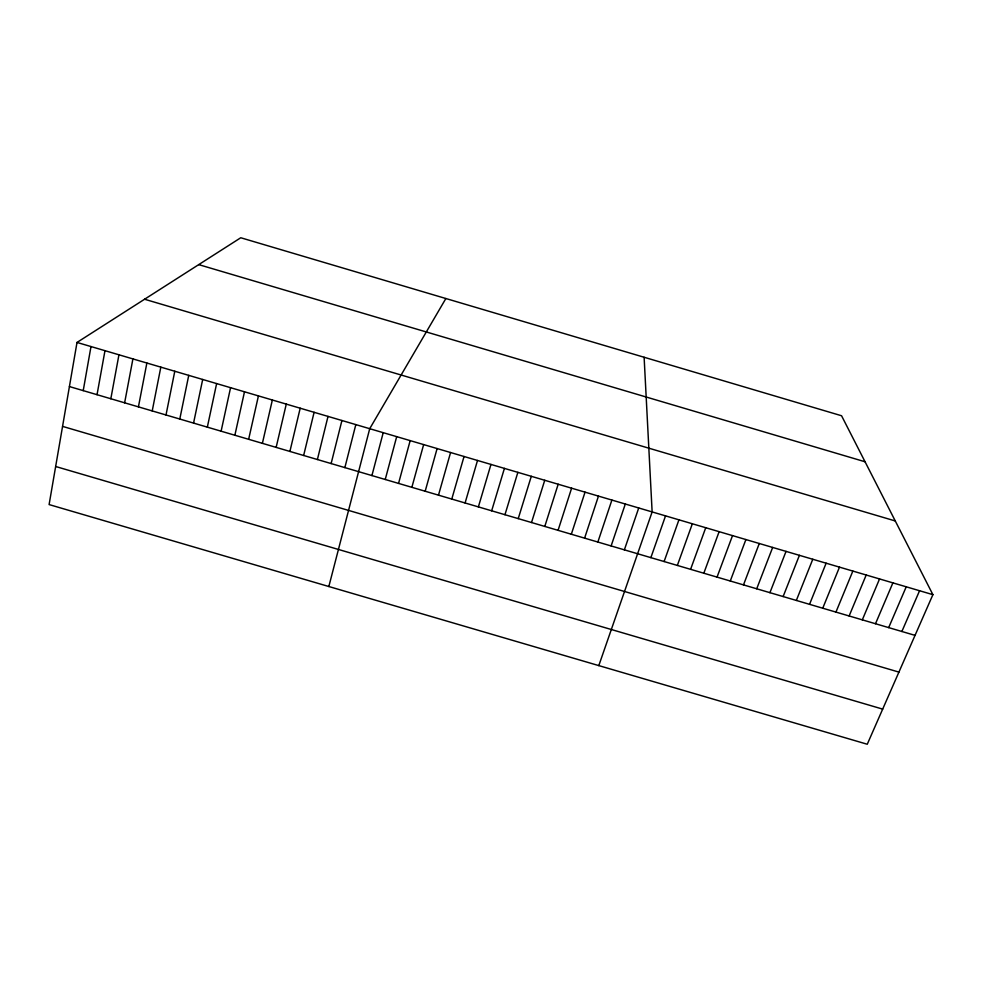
<?xml version="1.0" encoding="UTF-8"?>
<svg xmlns="http://www.w3.org/2000/svg" width="982" height="982" viewBox="0 0 982 982"><rect width="100%" height="100%" fill="white"/><g stroke="black" fill="none" stroke-linecap="round" stroke-linejoin="round"><path stroke-width="1.47" d="M77.013 342.436L49.1 504.576L867.266 744.246L932.9 594.662L841.562 415.754L240.762 237.754L77.013 342.436L932.9 594.662M83.224 390.627L90.995 346.548M97.034 394.69L104.976 350.672M110.831 398.753L118.945 354.784M124.628 402.816L132.914 358.909M138.425 406.867L146.87 363.021M152.222 410.93L160.827 367.133M166.007 414.981L174.784 371.245M179.792 419.044L188.74 375.357M193.564 423.095L202.685 379.469M207.337 427.145L216.629 383.569M221.11 431.196L230.561 387.681M234.87 435.247L244.493 391.793M248.642 439.298L258.426 395.893M262.39 443.348L272.358 399.993M276.151 447.387L286.278 404.105M289.899 451.438L300.197 408.205M303.647 455.476L314.105 412.305M317.395 459.527L328.013 416.405M331.13 463.565L341.92 420.505M344.866 467.604L355.828 424.592M328.835 586.524L369.723 428.692L445.877 298.516M371.92 475.57L383.213 432.669M385.239 479.486L396.691 436.646M398.557 483.402L410.169 440.611M411.863 487.317L423.647 444.588M425.181 491.233L437.113 448.553M438.488 495.149L450.578 452.518M451.781 499.065L464.044 456.495M465.087 502.98L477.51 460.46M478.381 506.896L490.963 464.425M491.663 510.8L504.417 468.389M504.957 514.715L517.858 472.354M518.238 518.619L531.299 476.307M531.52 522.522L544.74 480.272M544.789 526.426L558.181 484.236M558.071 530.341L571.61 488.189M571.328 534.245L585.039 492.154M584.597 538.148L598.468 496.106M597.854 542.039L611.896 500.059M611.123 545.943L625.313 504.012M624.368 549.846L638.73 507.964M598.799 665.612L652.134 511.917L644.118 357.264M650.87 557.641L665.538 515.869M664.114 561.532L678.943 519.822M677.347 565.436L692.347 523.774M690.591 569.327L705.739 527.715M703.824 573.218L719.131 531.667M717.044 577.109L732.523 535.607M730.277 581L745.903 539.548M743.497 584.891L759.282 543.5M756.717 588.783L772.662 547.44M769.925 592.674L786.042 551.381M783.133 596.553L799.409 555.321M796.341 600.444L812.777 559.261M809.549 604.323L826.132 563.202M822.744 608.214L839.5 567.13M835.94 612.093L852.855 571.07M849.135 615.972L866.198 575.01M862.319 619.851L879.553 578.938M875.502 623.73L892.896 582.866M888.685 627.608L906.226 586.806M901.869 631.487L919.569 590.734M55.655 466.499L882.683 709.114M144.575 299.24L895.277 520.963M69.415 386.564L915.04 635.366M62.566 426.384L898.923 672.105M198.72 264.624L865.056 461.773"/></g></svg>
